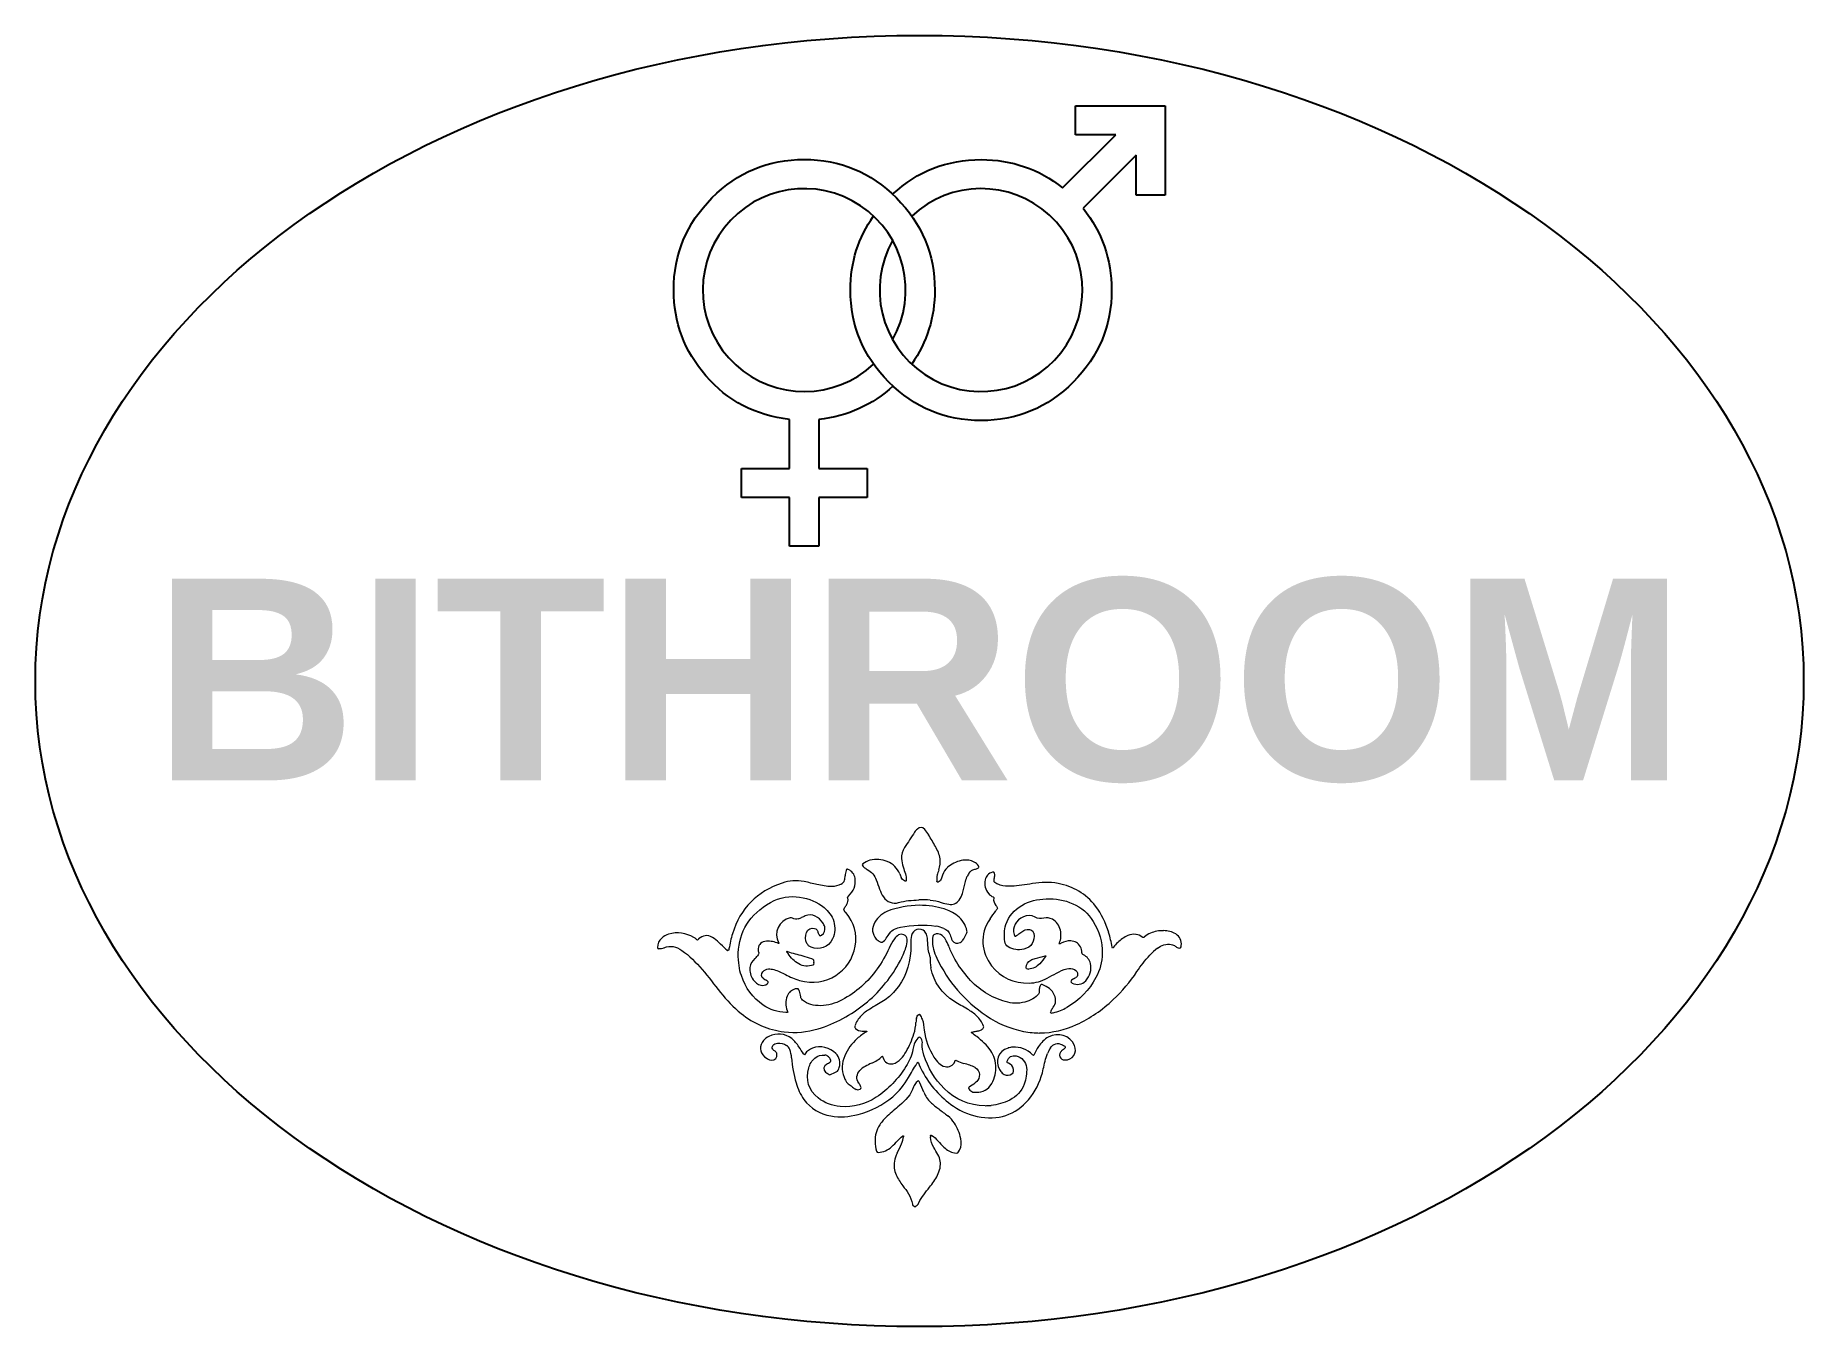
# Model space of a CAD drawing. Header units: millimetres. Extents: x 0 to 200, y -13 to 133.
import ezdxf

# ---------------------------------------------------------------- set-up
doc = ezdxf.new("R2010")
doc.units = ezdxf.units.MM
doc.layers.get('0').update_dxf_attribs({"lineweight": 25})
doc.styles.add('textstyle11', font='')
doc.styles.get('textstyle11').set_extended_font_data('Arial', bold=True)

msp = doc.modelspace()

# ---------------------------------------------------------------- linework, layer by layer
for p, q in [((117.66, 121.61), (117.66, 124.89)), ((117.66, 124.89), (127.8, 124.89)), ((127.8, 124.89), (127.8, 114.77)), ((116.19, 115.6), (122.21, 121.61)), ((122.21, 121.61), (117.66, 121.61)), ((124.52, 119.31), (118.5, 113.31)), ((124.52, 114.77), (124.52, 119.31)), ((127.8, 114.77), (124.52, 114.77)), ((86.97, 92.57), (86.97, 92.57)), ((106.96, 92.56), (106.96, 92.56)), ((85.31, 83.86), (85.31, 89.41)), ((88.6, 89.41), (88.6, 83.86)), ((79.87, 80.58), (79.87, 83.86)), ((79.87, 83.86), (85.31, 83.86)), ((88.6, 83.86), (94.08, 83.86)), ((94.08, 83.86), (94.08, 80.58)), ((85.31, 80.58), (79.87, 80.58)), ((85.31, 75.11), (85.31, 80.58)), ((94.08, 80.58), (88.6, 80.58)), ((88.6, 80.58), (88.6, 75.11)), ((88.6, 75.11), (85.31, 75.11))]:
    msp.add_line(p, q)
for centre, start, end in [((86.96, 104.05), 330.6287, 313.1168), ((106.96, 104.05), 150.6287, 133.1534)]:
    msp.add_arc(centre, 11.47, start, end)
at = {"lineweight": 0}
for centre, radius, start, end in [((100.84, 41.85), 1.66, 130.5666, 146.6592), ((-88.07, -68.72), 219.36, 30.0537, 30.4519), ((97.24, 38.43), 5.3, 22.4788, 30.7162), ((94.96, 37.5), 2.16, 105.0932, 129.2863), ((94.75, 39.82), 1.44, 233.0707, 242.321), ((101.05, 39.32), 3.53, 201.4097, 208.2745), ((115.03, 34.41), 13.49, 162.3255, 164.9324), ((105.27, 36.43), 3.15, 116.267, 131.6961), ((107.29, 36.93), 2.07, 144.9863, 158.4777), ((45.45, -150.33), 192.04, 77.0763, 77.5186), ((90.81, 37.52), 0.734, 296.5901, 344.5317), ((89.15, 37.97), 2.45, 344.6387, 356.5163), ((103.74, 37.46), 1.79, 165.1172, 188.1814), ((93.55, 40.09), 15.13, 349.6408, 351.3244), ((100.33, 21.1), 14, 86.3503, 91.6397), ((108.72, 36.53), 1.16, 219.6664, 249.9402), ((84.77, 37.18), 4.5, 290.137, 294.9892), ((97.76, 9.31), 26.25, 114.0232, 114.9939), ((87.26, 31.28), 2.19, 34.0361, 64.5854), ((87.94, 31.72), 1.38, 13.7142, 34.8302), ((88.15, 30.69), 4.61, 39.5988, 41.704), ((101.28, 28.32), 3.85, 67.3546, 81.2253), ((48.35, 76.06), 73.58, 324.1359, 325.0104), ((114.26, 31.44), 1.66, 35.1769, 62.286), ((72.08, 29.48), 1.8, 104.4972, 133.5092), ((73.54, 29.28), 1.83, 48.4152, 59.0361), ((75.26, 30.41), 0.359, 131.6167, 134.9989), ((-28.22, -77.59), 150.92, 45.2191, 45.6293), ((57.91, -30.77), 66.3, 66.7818, 66.9282), ((108.92, 45.03), 28.9, 210.6839, 210.8519), ((95.92, 31.28), 0.995, 232.1561, 244.3344), ((96.96, 30.46), 1.65, 356.054, 6.3271), ((101.41, 29.75), 1.76, 30.3321, 48.2854), ((104.22, 30.96), 0.791, 298.1866, 322.7646), ((112.63, 31.3), 0.303, 7.0455, 42.8347), ((114.25, 33), 3.31, 300.285, 302.1202), ((108.77, 27.6), 13.19, 9.472, 16.8278), ((126.52, 26.07), 5.88, 134.0713, 141.2968), ((124.26, 29.67), 1.55, 52.6139, 81.6361), ((127.51, 28.13), 3.49, 88.3268, 113.3535), ((70.54, 31.17), 1.58, 269.4972, 290.9696), ((79.9, 31.44), 2.63, 226.4945, 232.4906), ((85.19, 28.17), 6.89, 168.1619, 169.7462), ((76.99, 32.71), 6.12, 315.8847, 319.8529), ((71.31, 28.03), 16.72, 359.8912, 0.1088), ((88.21, 33.27), 10.86, 330.145, 339.7549), ((100.47, 28.67), 0.722, 357.1928, 23.8942), ((106.67, 28.48), 5.48, 178.3697, 190.9869), ((133.52, 21.51), 10.47, 129.1439, 135.5245), ((85.71, 31.76), 6.5, 239.3068, 241.9218), ((82.4, 25.53), 0.559, 40.9507, 62.6677), ((112.29, 29.27), 2, 268.9161, 270.9066), ((38.18, 165.02), 158.35, 298.7888, 299.2258), ((115.24, 30.76), 5.07, 295.4801, 298.5886), ((84.75, 24.19), 1.79, 9.8668, 19.36), ((82.45, 23.67), 4.14, 6.4464, 11.4301), ((114.98, 24.76), 1.46, 165.6906, 183.9361), ((114.53, 24.91), 0.994, 147.0051, 167.7545), ((98.38, 21.04), 2.02, 16.0717, 32.2682), ((115.43, 22.32), 0.61, 148.9927, 174.898), ((117.95, 20.9), 3.5, 143.6964, 150.2719), ((113.82, 28.22), 6.02, 280.4135, 282.8343), ((113.81, 28.04), 5.85, 283.3139, 299.291), ((95.49, 19.92), 2.95, 135.3717, 161.6894), ((97.03, 14.92), 6.07, 119.7956, 132.2004), ((94.84, 21.41), 4.76, 342.0312, 358.0953), ((101.73, 21.2), 2.13, 166.0071, 178.5339), ((87.67, -5.54), 31.43, 53.2491, 54.5236), ((101.19, 47.3), 27.55, 279.9135, 280.9264), ((105.35, 25.77), 5.63, 280.8369, 285.1496), ((106.6, 21.16), 0.842, 285.5223, 311.492), ((113.45, 28.78), 8.72, 258.9407, 265.3481), ((114.83, 52.07), 32.05, 266.2774, 267.7927), ((83.74, 18.05), 1.8, 115.7305, 140.0476), ((84.44, 17.86), 0.941, 20.6821, 55.4966), ((82.29, 17.02), 3.25, 3.9274, 21.1196), ((89.39, 23.17), 10.49, 330.0687, 342.1011), ((103.51, 17.47), 4.32, 162.0128, 170.4429), ((110.67, 16.28), 2.17, 93.7175, 107.1268), ((117.2, 16.71), 2.91, 145.5636, 159.7378), ((124.54, 7.49), 13.51, 127.7375, 128.8158), ((115.79, 18.79), 0.786, 307.6237, 329.2546), ((98.78, 18.19), 13.28, 184.0626, 196.4874), ((89.15, 16.66), 0.902, 51.7722, 81.3931), ((89.36, 16.91), 0.568, 10.1788, 52.9352), ((90.17, 16.32), 0.783, 302.0793, 346.9296), ((95.09, 13.98), 2.6, 118.3739, 135.1727), ((107.25, -8.72), 28.35, 116.5336, 118.2033), ((97.53, 17.76), 1.74, 192.7232, 197.6162), ((101.94, 15.36), 2.56, 148.5745, 151.4139), ((109.42, 20.52), 10.29, 201.8621, 207.7597), ((103.21, 17.71), 1.49, 225.6704, 257.4957), ((87.47, -44.3), 63.38, 73.2685, 73.977), ((104.88, 13.7), 2.82, 60.2867, 72.7829), ((89.86, 15.5), 0.162, 236.2386, 295.714), ((94.67, 16.35), 3.45, 201.86, 209.9405), ((91.37, 13.1), 2.18, 25.9148, 36.5006), ((110.36, 16.64), 1.5, 208.2355, 228.4168), ((93.03, 14.15), 0.511, 246.4402, 282.0956), ((103.35, 14.48), 3.08, 201.4748, 227.1109), ((109.15, 20.81), 11.66, 227.3846, 233.3178), ((106.23, 14.08), 0.729, 221.9842, 265.4456), ((159.78, 86.78), 94.82, 232.5953, 233.3632), ((107.35, 19.62), 7.79, 270.4492, 275.5162), ((95.45, 8.67), 2.77, 335.6749, 352.7538), ((103.1, 8.4), 1.86, 180.6488, 183.9104), ((99.74, 7.96), 4.77, 182.2383, 195.4483), ((36.91, 36.06), 67.4, 333.9655, 334.9553), ((98.98, 5.5), 3.42, 333.4769, 347.6716)]:
    msp.add_arc(centre, radius, start, end, dxfattribs=at)
at = {"color": 1, "true_color": 0xff0000}
msp.add_ellipse((100, 59.85), major_axis=(100, 0), ratio=0.73, dxfattribs=at)
for points in [[(76.53, 114.48), (79.41, 117.37), (82.89, 118.82), (86.97, 118.82)], [(86.97, 118.82), (91.01, 118.82), (94.49, 117.37), (97.38, 114.47)], [(96.96, 114.88), (99.77, 117.5), (103.11, 118.8), (106.96, 118.8)], [(106.96, 118.8), (110.42, 118.8), (113.5, 117.74), (116.19, 115.6)], [(72.2, 104.05), (72.2, 108.11), (73.65, 111.59), (76.53, 114.48)], [(86.97, 115.53), (86.97, 115.53), (86.97, 115.53), (86.97, 115.53)], [(97.38, 114.47), (100.28, 111.56), (101.73, 108.09), (101.73, 104.05)], [(92.19, 104.07), (92.19, 107.2), (93.06, 109.99), (94.8, 112.43)], [(118.5, 113.31), (120.65, 110.6), (121.73, 107.51), (121.73, 104.07)], [(75.85, 94.34), (73.42, 97.16), (72.2, 100.4), (72.2, 104.05)], [(96.53, 93.64), (93.64, 96.54), (92.19, 100), (92.19, 104.07)], [(101.73, 104.05), (101.73, 100.97), (100.85, 98.18), (99.12, 95.68)], [(121.73, 104.07), (121.73, 100), (120.29, 96.54), (117.39, 93.64)], [(85.31, 89.41), (81.43, 89.88), (78.28, 91.53), (75.85, 94.34)], [(86.96, 92.57), (86.96, 92.57), (86.96, 92.57), (86.97, 92.57)], [(96.99, 93.2), (94.72, 91.08), (91.92, 89.81), (88.6, 89.41)], [(106.96, 89.3), (102.91, 89.3), (99.43, 90.75), (96.53, 93.64)], [(117.39, 93.64), (114.5, 90.75), (111.01, 89.3), (106.96, 89.3)]]:
    msp.add_open_spline(points, degree=3)
at = {"lineweight": 0}
for points in [[(99.45, 42.76), (99.07, 42.18), (98.69, 41.61), (98.32, 41.02)], [(100.59, 43.07), (100.31, 43.36), (100.07, 43.37), (99.76, 43.11)], [(101.04, 42.45), (100.91, 42.67), (100.76, 42.88), (100.59, 43.07)], [(98.32, 41.02), (98.05, 40.6), (97.96, 40.22), (97.97, 39.78)], [(102.33, 39.76), (102.3, 40), (102.23, 40.23), (102.14, 40.45)], [(91.69, 38.42), (91.63, 38.23), (91.61, 38.02), (91.6, 37.82)], [(91.95, 38.54), (91.78, 38.62), (91.75, 38.6), (91.69, 38.42)], [(92.71, 37.54), (92.65, 38), (92.38, 38.34), (91.95, 38.54)], [(93.6, 39.17), (93.52, 39.11), (93.51, 39.06), (93.57, 38.98)], [(93.57, 38.98), (93.66, 38.86), (93.76, 38.75), (93.88, 38.67)], [(94.08, 38.54), (94.59, 38.29), (94.91, 37.87), (95.11, 37.36)], [(96.35, 39.44), (95.72, 39.7), (95.07, 39.76), (94.4, 39.59)], [(97.76, 38.03), (97.5, 38.71), (97.01, 39.16), (96.35, 39.44)], [(97.97, 39.78), (97.98, 39.45), (98.05, 39.13), (98.15, 38.82)], [(98.15, 38.82), (98.23, 38.56), (98.32, 38.3), (98.4, 38.03)], [(98.4, 38.03), (98.46, 37.81), (98.51, 37.58), (98.49, 37.35)], [(102.18, 38.51), (102.3, 38.92), (102.38, 39.33), (102.33, 39.76)], [(103.17, 38.78), (102.9, 38.54), (102.7, 38.26), (102.61, 37.91)], [(105.57, 39.58), (104.97, 39.67), (104.41, 39.51), (103.88, 39.25)], [(106.66, 38.96), (106.39, 39.32), (106.02, 39.52), (105.57, 39.58)], [(105.6, 38.12), (105.76, 38.35), (105.96, 38.51), (106.25, 38.56)], [(106.25, 38.56), (106.38, 38.58), (106.51, 38.61), (106.62, 38.69)], [(106.62, 38.69), (106.74, 38.78), (106.75, 38.84), (106.66, 38.96)], [(108.25, 38.23), (107.79, 38.11), (107.52, 37.8), (107.42, 37.35)], [(108.48, 38.12), (108.43, 38.24), (108.38, 38.26), (108.25, 38.23)], [(108.51, 37.81), (108.53, 37.92), (108.53, 38.02), (108.48, 38.12)], [(84.47, 37), (81.63, 36.04), (79.72, 34.16), (78.85, 31.27)], [(83.14, 34.81), (85.28, 36), (87.77, 35.43), (89.2, 34.24)], [(86.95, 37.17), (86.1, 37.35), (85.27, 37.28), (84.47, 37)], [(90.07, 36.61), (89.5, 36.61), (88.95, 36.72), (88.4, 36.85)], [(91.13, 36.86), (90.8, 36.68), (90.44, 36.62), (90.07, 36.61)], [(91.96, 35.52), (92.54, 36.07), (92.82, 36.74), (92.71, 37.54)], [(95.11, 37.36), (95.24, 37.01), (95.36, 36.65), (95.49, 36.3)], [(95.49, 36.3), (95.6, 36), (95.72, 35.7), (95.92, 35.43)], [(98.31, 37.25), (98.14, 37.34), (98.03, 37.48), (97.94, 37.65)], [(98.49, 37.35), (98.48, 37.19), (98.45, 37.17), (98.31, 37.25)], [(102.13, 37.12), (102.01, 37.07), (101.98, 37.08), (101.96, 37.21)], [(102.45, 37.44), (102.38, 37.3), (102.28, 37.18), (102.13, 37.12)], [(102.61, 37.91), (102.56, 37.75), (102.52, 37.59), (102.45, 37.44)], [(104.87, 35.83), (104.99, 36.22), (105.07, 36.63), (105.16, 37.02)], [(105.16, 37.02), (105.22, 37.25), (105.28, 37.47), (105.37, 37.69)], [(107.42, 37.35), (107.3, 36.77), (107.45, 36.25), (107.83, 35.79)], [(108.62, 36.99), (108.45, 37.07), (108.41, 37.2), (108.44, 37.37)], [(109.11, 36.78), (108.94, 36.83), (108.78, 36.91), (108.62, 36.99)], [(110.39, 36.64), (109.95, 36.63), (109.52, 36.66), (109.11, 36.78)], [(112.78, 36.94), (111.99, 36.81), (111.19, 36.66), (110.39, 36.64)], [(115.67, 36.95), (114.7, 37.14), (113.74, 37.09), (112.78, 36.94)], [(119.91, 34.4), (118.82, 35.8), (117.4, 36.62), (115.67, 36.95)], [(79.5, 29.1), (79.59, 31.44), (80.78, 33.49), (83.14, 34.81)], [(89.2, 34.24), (89.7, 33.82), (90.11, 33.32), (90.3, 32.67)], [(91.59, 33.76), (91.39, 33.99), (91.39, 33.99), (91.56, 34.27)], [(91.56, 34.27), (91.63, 34.38), (91.71, 34.49), (91.78, 34.6)], [(91.78, 34.6), (91.91, 34.81), (91.97, 35.04), (91.88, 35.29)], [(91.88, 35.29), (91.84, 35.4), (91.88, 35.45), (91.96, 35.52)], [(95.92, 35.43), (96.32, 34.87), (96.98, 34.6), (97.63, 34.79)], [(99.97, 34.49), (98.77, 34.46), (97.52, 34.28), (96.32, 33.79)], [(97.63, 34.79), (98.38, 35.02), (99.16, 35.06), (99.93, 35.09)], [(102.78, 34.08), (101.95, 34.34), (101.02, 34.48), (99.97, 34.49)], [(101.22, 35.07), (101.65, 35.04), (102.06, 34.94), (102.46, 34.81)], [(102.46, 34.81), (102.74, 34.72), (103.02, 34.64), (103.3, 34.6)], [(104.28, 33.31), (103.83, 33.66), (103.32, 33.9), (102.78, 34.08)], [(103.3, 34.6), (103.8, 34.53), (104.19, 34.68), (104.5, 35.08)], [(104.5, 35.08), (104.67, 35.3), (104.78, 35.56), (104.87, 35.83)], [(108.32, 35.44), (108.39, 35.41), (108.43, 35.38), (108.41, 35.3)], [(108.41, 35.3), (108.33, 34.98), (108.47, 34.71), (108.64, 34.45)], [(108.81, 34.17), (108.81, 34.05), (108.7, 33.96), (108.63, 33.86)], [(108.64, 34.45), (108.7, 34.35), (108.81, 34.28), (108.81, 34.17)], [(109.77, 32.31), (110.08, 33.27), (110.71, 33.97), (111.57, 34.47)], [(111.57, 34.47), (112.42, 34.96), (113.35, 35.18), (114.33, 35.22)], [(114.33, 35.22), (115.37, 35.26), (116.38, 35.09), (117.34, 34.67)], [(117.34, 34.67), (118.32, 34.24), (119.08, 33.57), (119.64, 32.67)], [(121.4, 31.42), (121.07, 32.5), (120.6, 33.51), (119.91, 34.4)], [(85.38, 33.06), (84.08, 32.8), (83.45, 31.33), (84.06, 30.28)], [(85.62, 33.02), (85.55, 33.07), (85.47, 33.08), (85.38, 33.06)], [(86.32, 32.96), (86.08, 32.88), (85.84, 32.88), (85.62, 33.02)], [(88.2, 33.26), (87.83, 33.43), (87.45, 33.45), (87.07, 33.29)], [(88.93, 31.12), (89.25, 31.34), (89.37, 31.67), (89.28, 32.04)], [(90.3, 32.67), (90.49, 32), (90.45, 31.34), (90.16, 30.7)], [(92.73, 29.85), (92.98, 31.26), (92.61, 32.52), (91.71, 33.63)], [(94.84, 32.33), (94.53, 31.67), (94.73, 30.94), (95.31, 30.49)], [(96.32, 33.79), (95.62, 33.5), (95.15, 33), (94.84, 32.33)], [(96.44, 31.06), (96.9, 31.74), (97.03, 31.83), (97.84, 32)], [(97.84, 32), (99.17, 32.27), (100.51, 32.33), (101.86, 32.12)], [(105.36, 31.59), (105.23, 32.31), (104.85, 32.87), (104.28, 33.31)], [(107.98, 32.95), (106.73, 31.23), (107.01, 29.1), (108.15, 27.66)], [(109.65, 30.38), (109.57, 31.03), (109.57, 31.67), (109.77, 32.31)], [(110.82, 32.35), (110.62, 31.98), (110.57, 31.59), (110.7, 31.19)], [(113.08, 33.15), (112.22, 33.64), (111.16, 33.02), (110.82, 32.35)], [(114.06, 33.04), (113.72, 32.95), (113.38, 32.98), (113.08, 33.15)], [(115.03, 32.91), (114.72, 33.07), (114.4, 33.12), (114.06, 33.04)], [(115.99, 30.91), (116.03, 31.45), (115.92, 31.95), (115.61, 32.4)], [(119.64, 32.67), (120.33, 31.56), (120.68, 30.36), (120.67, 29.05)], [(70.84, 30.79), (70.53, 30.5), (70.39, 30.14), (70.38, 29.73)], [(74.48, 30.85), (73.58, 31.37), (72.63, 31.5), (71.63, 31.23)], [(75.01, 30.66), (74.88, 30.53), (74.88, 30.54), (74.76, 30.65)], [(76.58, 30.86), (76, 31.18), (75.51, 31.12), (75.02, 30.68)], [(77.32, 30.29), (77.09, 30.51), (76.85, 30.71), (76.58, 30.86)], [(78.85, 31.27), (78.68, 30.72), (78.56, 30.15), (78.45, 29.58)], [(82.52, 30.39), (81.98, 30.29), (81.72, 29.95), (81.76, 29.4)], [(83.89, 30.23), (83.45, 30.4), (83, 30.49), (82.52, 30.39)], [(84.11, 30.16), (84.09, 30.15), (84.07, 30.16), (84.05, 30.16)], [(84.1, 30.21), (84.11, 30.19), (84.13, 30.17), (84.11, 30.16)], [(87.27, 30.18), (87.08, 30.58), (87.06, 31), (87.23, 31.41)], [(87.23, 31.41), (87.39, 31.81), (87.73, 31.96), (88.14, 31.87)], [(87.74, 29.74), (87.52, 29.82), (87.37, 29.98), (87.27, 30.18)], [(90.16, 30.7), (89.67, 29.65), (88.68, 29.43), (87.74, 29.74)], [(88.14, 31.87), (88.33, 31.82), (88.44, 31.72), (88.49, 31.54)], [(88.49, 31.54), (88.53, 31.41), (88.56, 31.28), (88.64, 31.17)], [(88.64, 31.17), (88.74, 31.02), (88.78, 31.02), (88.93, 31.12)], [(95.48, 30.38), (95.72, 30.27), (95.86, 30.3), (96.03, 30.5)], [(96.03, 30.5), (96.18, 30.67), (96.31, 30.87), (96.44, 31.06)], [(97.16, 30.68), (96.92, 30.35), (96.73, 29.99), (96.57, 29.63)], [(97.64, 31.14), (97.44, 31.03), (97.29, 30.86), (97.16, 30.68)], [(98.6, 30.65), (98.56, 31.13), (98, 31.34), (97.64, 31.14)], [(98.4, 29.51), (98.5, 29.78), (98.58, 30.06), (98.61, 30.35)], [(99.03, 30.4), (99.02, 30.05), (99.03, 29.71), (99.01, 29.36)], [(99.18, 31.29), (99.05, 31.01), (99.03, 30.7), (99.03, 30.4)], [(99.93, 31.78), (99.59, 31.76), (99.32, 31.63), (99.18, 31.29)], [(100.72, 31.35), (100.56, 31.67), (100.28, 31.79), (99.93, 31.78)], [(100.89, 30.78), (100.86, 30.98), (100.82, 31.17), (100.72, 31.35)], [(100.98, 29.71), (100.95, 30.06), (100.94, 30.42), (100.89, 30.78)], [(101.51, 30.95), (101.41, 30.47), (101.45, 29.99), (101.58, 29.52)], [(101.63, 31.15), (101.54, 31.11), (101.52, 31.03), (101.51, 30.95)], [(102.58, 31.06), (102.31, 31.3), (101.95, 31.33), (101.63, 31.15)], [(102.76, 31.87), (103.1, 31.73), (103.33, 31.49), (103.46, 31.15)], [(103.3, 29.9), (103.19, 30.15), (103.07, 30.4), (102.93, 30.64)], [(103.46, 31.15), (103.54, 30.94), (103.6, 30.72), (103.71, 30.52)], [(103.71, 30.52), (103.9, 30.21), (104.27, 30.1), (104.59, 30.27)], [(104.85, 30.49), (105.06, 30.75), (105.2, 31.06), (105.36, 31.36)], [(105.36, 31.36), (105.4, 31.44), (105.37, 31.52), (105.36, 31.59)], [(110.02, 29.8), (109.8, 29.93), (109.68, 30.11), (109.65, 30.38)], [(110.7, 31.19), (110.77, 30.96), (110.79, 30.95), (110.98, 31.07)], [(110.98, 31.07), (111.15, 31.18), (111.32, 31.31), (111.48, 31.43)], [(111.48, 31.43), (111.63, 31.53), (111.77, 31.63), (111.94, 31.7)], [(112.93, 31.34), (113.09, 30.43), (112.66, 29.74), (111.79, 29.53)], [(111.94, 31.7), (112.27, 31.84), (112.61, 31.76), (112.85, 31.51)], [(115.83, 30.11), (115.79, 30.14), (115.82, 30.18), (115.83, 30.21)], [(115.83, 30.21), (115.91, 30.44), (115.97, 30.67), (115.99, 30.91)], [(115.92, 30.15), (115.89, 30.13), (115.84, 30.1), (115.83, 30.11)], [(117.11, 30.46), (116.71, 30.49), (116.35, 30.39), (116.01, 30.2)], [(118.21, 29.81), (117.96, 30.23), (117.58, 30.42), (117.11, 30.46)], [(123.56, 31.07), (123.12, 30.89), (122.76, 30.61), (122.43, 30.29)], [(124.49, 31.2), (124.16, 31.25), (123.85, 31.19), (123.56, 31.07)], [(125.45, 30.91), (125.36, 30.81), (125.3, 30.82), (125.2, 30.89)], [(126.12, 31.34), (125.87, 31.23), (125.64, 31.1), (125.45, 30.91)], [(126.92, 29.63), (127.37, 30), (127.89, 30.15), (128.48, 30.05)], [(128.98, 31.25), (128.56, 31.52), (128.09, 31.61), (127.61, 31.63)], [(128.48, 30.05), (128.65, 30.02), (128.79, 29.95), (128.93, 29.87)], [(129.61, 29.93), (129.66, 30.49), (129.45, 30.93), (128.98, 31.25)], [(70.38, 29.73), (70.38, 29.59), (70.39, 29.58), (70.52, 29.58)], [(71.1, 29.69), (71.84, 29.98), (72.5, 29.83), (73.12, 29.39)], [(73.12, 29.39), (73.98, 28.78), (74.71, 28.04), (75.4, 27.24)], [(78.41, 29.4), (78.4, 29.31), (78.35, 29.31), (78.29, 29.36)], [(79.85, 26.54), (79.61, 27.26), (79.5, 27.97), (79.5, 29.1)], [(81.38, 28.46), (81.1, 28.18), (80.86, 27.88), (80.82, 27.46)], [(81.78, 29.23), (81.86, 29.05), (81.78, 28.9), (81.66, 28.77)], [(81.76, 29.4), (81.76, 29.34), (81.76, 29.28), (81.78, 29.23)], [(85.01, 29.2), (85, 29.22), (84.97, 29.25), (84.99, 29.27)], [(84.99, 29.27), (85.01, 29.32), (85.05, 29.28), (85.08, 29.27)], [(86.16, 27.97), (85.68, 28.29), (85.33, 28.73), (85.01, 29.2)], [(85.08, 29.27), (85.63, 29.06), (86.21, 28.94), (86.79, 28.78)], [(86.43, 26), (89.45, 25.14), (92.22, 27.03), (92.73, 29.85)], [(86.79, 28.78), (87.12, 28.69), (87.45, 28.59), (87.77, 28.46)], [(87.77, 28.46), (88.03, 28.34), (88.03, 28.34), (88.03, 28.06)], [(96.57, 29.63), (96.2, 28.8), (95.72, 28.03), (95.2, 27.29)], [(99.01, 29.36), (98.9, 27.65), (98.36, 26.11), (97.22, 24.8)], [(101.13, 28.96), (101.02, 29.2), (101, 29.45), (100.98, 29.71)], [(101.58, 29.52), (101.67, 29.17), (101.8, 28.84), (101.96, 28.51)], [(101.96, 28.51), (103.23, 25.84), (105.09, 23.66), (107.55, 22.01)], [(103.83, 28.7), (103.62, 29.08), (103.47, 29.49), (103.3, 29.9)], [(105.36, 26.46), (104.79, 27.16), (104.26, 27.9), (103.83, 28.7)], [(111.79, 29.53), (111.17, 29.37), (110.57, 29.46), (110.02, 29.8)], [(112.07, 27.47), (112.1, 27.83), (112.27, 28.1), (112.58, 28.28)], [(112.58, 28.28), (112.74, 28.37), (112.91, 28.43), (113.09, 28.48)], [(113.09, 28.48), (113.46, 28.58), (113.85, 28.64), (114.21, 28.77)], [(114.26, 28.7), (114.04, 28.43), (113.84, 28.13), (113.6, 27.88)], [(114.21, 28.77), (114.24, 28.77), (114.27, 28.79), (114.28, 28.76)], [(114.28, 28.76), (114.29, 28.75), (114.27, 28.72), (114.26, 28.7)], [(118.37, 29.14), (118.37, 29.37), (118.32, 29.6), (118.21, 29.81)], [(118.54, 28.89), (118.42, 28.94), (118.37, 29.01), (118.37, 29.14)], [(119.33, 27.9), (119.23, 28.35), (118.96, 28.69), (118.54, 28.89)], [(120.67, 29.05), (120.66, 28.09), (120.42, 27.18), (119.96, 26.33)], [(121.82, 29.66), (121.78, 29.68), (121.79, 29.74), (121.78, 29.78)], [(121.93, 29.74), (121.9, 29.71), (121.88, 29.64), (121.82, 29.66)], [(124.6, 27), (125.04, 27.65), (125.5, 28.28), (126.05, 28.84)], [(128.93, 29.87), (129.03, 29.8), (129.13, 29.73), (129.24, 29.69)], [(129.24, 29.69), (129.48, 29.61), (129.59, 29.68), (129.61, 29.93)], [(75.4, 27.24), (76.13, 26.39), (76.79, 25.5), (77.5, 24.64)], [(82.33, 23.2), (81.11, 24.02), (80.32, 25.15), (79.85, 26.54)], [(80.82, 27.46), (80.78, 26.96), (80.9, 26.49), (81.19, 26.08)], [(81.19, 26.08), (81.4, 25.77), (81.68, 25.53), (82.06, 25.45)], [(82.39, 26.17), (82.09, 26.36), (82.04, 26.72), (82.28, 26.98)], [(82.28, 26.98), (82.45, 27.17), (82.68, 27.27), (82.94, 27.29)], [(82.94, 27.29), (83.14, 27.31), (83.34, 27.28), (83.54, 27.22)], [(83.54, 27.22), (84, 27.08), (84.42, 26.86), (84.84, 26.66)], [(84.84, 26.66), (85.36, 26.41), (85.87, 26.15), (86.43, 26)], [(87.78, 27.68), (87.19, 27.54), (86.66, 27.63), (86.16, 27.97)], [(88.03, 28), (88.03, 27.74), (88.03, 27.74), (87.78, 27.68)], [(95.2, 27.29), (94.16, 25.8), (92.83, 24.65), (91.24, 23.79)], [(93.83, 23.35), (95.39, 24.6), (96.63, 26.13), (97.63, 27.86)], [(103.94, 23.61), (102.52, 24.51), (101.62, 25.78), (101.29, 27.43)], [(109.43, 23.68), (107.8, 24.21), (106.45, 25.15), (105.36, 26.46)], [(108.15, 27.66), (109.22, 26.29), (110.65, 25.64), (112.39, 25.69)], [(112.25, 27.28), (112.07, 27.28), (112.06, 27.29), (112.07, 27.47)], [(113.6, 27.88), (113.25, 27.52), (112.85, 27.29), (112.32, 27.28)], [(112.39, 25.69), (113.12, 25.71), (113.8, 25.9), (114.44, 26.24)], [(115.5, 26.83), (115.87, 27.03), (116.24, 27.23), (116.67, 27.31)], [(116.67, 27.31), (116.96, 27.36), (117.25, 27.35), (117.52, 27.23)], [(119.96, 26.33), (119.19, 24.89), (118.11, 23.75), (116.68, 22.94)], [(117.2, 26.02), (117.09, 25.88), (117.11, 25.78), (117.27, 25.7)], [(117.42, 26.18), (117.34, 26.14), (117.26, 26.09), (117.2, 26.02)], [(117.52, 27.23), (117.77, 27.12), (117.89, 26.91), (117.87, 26.66)], [(117.87, 26.66), (117.87, 26.5), (117.8, 26.38), (117.67, 26.31)], [(118.8, 25.96), (119.3, 26.51), (119.49, 27.16), (119.33, 27.9)], [(121.91, 23.82), (122.94, 24.77), (123.82, 25.84), (124.6, 27)], [(77.5, 24.64), (78.2, 23.78), (78.95, 22.96), (79.82, 22.26)], [(82.06, 25.45), (82.33, 25.39), (82.56, 25.46), (82.78, 25.61)], [(82.78, 25.61), (82.9, 25.69), (82.91, 25.79), (82.82, 25.9)], [(85.03, 24.22), (84.8, 23.68), (84.83, 23.13), (85.04, 22.59)], [(85.95, 25.03), (85.51, 24.91), (85.2, 24.63), (85.03, 24.22)], [(86.44, 24.78), (86.33, 25.05), (86.24, 25.1), (85.95, 25.03)], [(86.77, 23.78), (86.66, 23.88), (86.58, 23.99), (86.57, 24.14)], [(97.22, 24.8), (96.84, 24.36), (96.41, 23.98), (95.92, 23.68)], [(113.4, 24.36), (112.9, 23.89), (112.32, 23.59), (111.65, 23.48)], [(113.52, 24.66), (113.53, 24.54), (113.49, 24.45), (113.4, 24.36)], [(113.87, 25.52), (113.79, 25.55), (113.74, 25.52), (113.7, 25.45)], [(115.28, 24.3), (115.02, 24.93), (114.51, 25.3), (113.87, 25.52)], [(115.13, 22.97), (115.44, 23.39), (115.47, 23.84), (115.28, 24.3)], [(117.27, 25.7), (117.8, 25.42), (118.38, 25.5), (118.8, 25.96)], [(79.82, 22.26), (81.25, 21.1), (82.88, 20.4), (84.7, 20.18)], [(84.88, 22.38), (83.95, 22.41), (83.1, 22.68), (82.33, 23.2)], [(85.04, 22.59), (85.12, 22.38), (85.16, 22.37), (84.88, 22.38)], [(88.8, 23.14), (88.05, 23.13), (87.36, 23.29), (86.77, 23.78)], [(88.54, 20.53), (90.5, 21.1), (92.24, 22.08), (93.83, 23.35)], [(91.24, 23.79), (90.48, 23.38), (89.67, 23.15), (88.8, 23.14)], [(94.4, 22.76), (94.03, 22.54), (93.69, 22.3), (93.39, 21.99)], [(95.92, 23.68), (95.42, 23.37), (94.9, 23.07), (94.4, 22.76)], [(99.66, 21.71), (99.7, 21.88), (99.78, 22.03), (99.92, 22.14)], [(99.92, 22.14), (99.99, 22.2), (100.04, 22.2), (100.09, 22.12)], [(105.42, 22.75), (104.93, 23.04), (104.42, 23.31), (103.94, 23.61)], [(106.49, 21.96), (106.17, 22.27), (105.8, 22.52), (105.42, 22.75)], [(107.55, 22.01), (108.84, 21.14), (110.25, 20.52), (111.78, 20.23)], [(111.65, 23.48), (110.89, 23.35), (110.15, 23.44), (109.43, 23.68)], [(114.91, 22.3), (114.85, 22.28), (114.82, 22.31), (114.83, 22.38)], [(117.76, 21), (119.3, 21.7), (120.67, 22.67), (121.91, 23.82)], [(85.55, 19.41), (84.74, 20.01), (83.87, 20.1), (82.96, 19.67)], [(84.7, 20.18), (86, 20.01), (87.28, 20.16), (88.54, 20.53)], [(92.69, 20.84), (92.65, 20.72), (92.68, 20.65), (92.76, 20.56)], [(92.76, 20.56), (92.97, 20.35), (93.25, 20.28), (93.53, 20.26)], [(93.53, 20.26), (93.69, 20.25), (93.84, 20.26), (94, 20.26)], [(94, 20.26), (94.02, 20.26), (94.05, 20.26), (94.05, 20.24)], [(94.05, 20.24), (94.07, 20.21), (94.04, 20.19), (94.02, 20.18)], [(100.32, 21.6), (100.44, 21.2), (100.5, 20.78), (100.54, 20.37)], [(100.54, 20.37), (100.65, 19.26), (101.04, 18.26), (101.63, 17.33)], [(105.86, 20.12), (105.87, 20.15), (105.9, 20.16), (105.93, 20.16)], [(105.91, 20.05), (105.89, 20.07), (105.86, 20.09), (105.86, 20.12)], [(107.24, 20.84), (107.08, 21.27), (106.82, 21.64), (106.49, 21.96)], [(107.16, 20.52), (107.25, 20.61), (107.29, 20.7), (107.24, 20.84)], [(113.59, 20.05), (115.05, 20.07), (116.44, 20.4), (117.76, 21)], [(117.53, 18.64), (116.98, 19.79), (115.69, 20.2), (114.57, 19.59)], [(82.36, 19.2), (81.85, 18.61), (81.89, 17.91), (82.47, 17.37)], [(83.4, 18.22), (83.29, 18.39), (83.3, 18.5), (83.43, 18.64)], [(83.67, 17.98), (83.57, 18.05), (83.47, 18.12), (83.4, 18.22)], [(83.43, 18.64), (83.56, 18.79), (83.73, 18.87), (83.93, 18.9)], [(83.93, 18.9), (84.31, 18.95), (84.66, 18.85), (84.97, 18.64)], [(86.36, 18.49), (86.13, 18.83), (85.88, 19.16), (85.55, 19.41)], [(86.89, 17.68), (86.71, 17.95), (86.54, 18.22), (86.36, 18.49)], [(87.91, 18.35), (87.56, 18.22), (87.27, 18), (87.06, 17.68)], [(90.53, 17.74), (89.91, 18.41), (88.77, 18.68), (87.91, 18.35)], [(92.96, 19.41), (92.35, 18.86), (91.85, 18.22), (91.54, 17.46)], [(99.25, 18.18), (99.12, 17.48), (98.85, 16.85), (98.47, 16.25)], [(99.83, 19.47), (99.62, 19.29), (99.49, 19.06), (99.4, 18.8)], [(100.17, 19.43), (100.04, 19.6), (99.99, 19.6), (99.83, 19.47)], [(100.32, 18.83), (100.35, 19.05), (100.31, 19.25), (100.17, 19.43)], [(100.49, 17.56), (100.36, 17.98), (100.27, 18.39), (100.32, 18.83)], [(108.05, 18.05), (107.63, 18.68), (107.07, 19.18), (106.48, 19.64)], [(108.65, 16.06), (108.65, 16.87), (108.43, 17.49), (108.05, 18.05)], [(110.03, 18.35), (108.84, 18), (108.55, 16.79), (109.03, 15.93)], [(112.79, 17.59), (112.17, 18.23), (111.41, 18.49), (110.53, 18.44)], [(113.46, 18.51), (113.27, 18.23), (113.11, 17.93), (112.97, 17.62)], [(114.57, 19.59), (114.1, 19.33), (113.76, 18.95), (113.46, 18.51)], [(114.8, 18.36), (115.15, 18.86), (115.61, 18.98), (116.16, 18.72)], [(116.07, 18.01), (115.86, 17.83), (115.8, 17.63), (115.89, 17.37)], [(116.16, 18.72), (116.25, 18.67), (116.34, 18.62), (116.42, 18.57)], [(116.42, 18.57), (116.5, 18.53), (116.51, 18.46), (116.47, 18.39)], [(116.43, 17), (117.29, 16.96), (117.9, 17.86), (117.53, 18.64)], [(82.47, 17.37), (82.69, 17.17), (82.94, 17.02), (83.25, 16.99)], [(83.25, 16.99), (83.67, 16.94), (83.97, 17.28), (83.88, 17.7)], [(83.88, 17.7), (83.85, 17.82), (83.76, 17.91), (83.67, 17.98)], [(87.06, 17.68), (86.98, 17.56), (86.98, 17.56), (86.89, 17.68)], [(88.54, 12.71), (87.46, 13.55), (87.08, 14.79), (87.47, 16.1)], [(87.47, 16.1), (87.6, 16.54), (87.8, 16.94), (88.17, 17.22)], [(88.17, 17.22), (88.5, 17.47), (88.86, 17.61), (89.28, 17.55)], [(89.5, 16.5), (89.13, 16.32), (89.07, 15.91), (89.38, 15.63)], [(89.71, 16.59), (89.64, 16.56), (89.57, 16.53), (89.5, 16.5)], [(89.92, 17.01), (89.96, 16.81), (89.89, 16.68), (89.71, 16.59)], [(90.93, 16.15), (91.08, 16.75), (90.95, 17.28), (90.53, 17.74)], [(91.54, 17.46), (91.21, 16.67), (91.15, 15.87), (91.47, 15.06)], [(94.59, 16.64), (95.01, 16.86), (95.44, 17.04), (95.75, 17.4)], [(98.47, 16.25), (97.58, 14.87), (96.48, 13.7), (95.11, 12.79)], [(95.75, 17.4), (95.8, 17.45), (95.82, 17.44), (95.84, 17.38)], [(95.88, 17.23), (96.03, 16.75), (96.46, 16.49), (96.97, 16.58)], [(96.97, 16.58), (97.34, 16.65), (97.65, 16.84), (97.9, 17.12)], [(97.9, 17.12), (98.13, 17.37), (98.31, 17.64), (98.48, 17.93)], [(98.75, 15), (99.07, 15.53), (99.37, 16.06), (99.69, 16.59)], [(99.75, 16.7), (99.81, 16.79), (99.83, 16.79), (99.87, 16.69)], [(102.79, 13.78), (101.72, 14.86), (100.94, 16.11), (100.49, 17.56)], [(101.63, 17.33), (101.79, 17.09), (101.96, 16.85), (102.17, 16.65)], [(102.89, 16.26), (103.38, 16.15), (103.78, 16.35), (103.99, 16.82)], [(103.99, 16.82), (104.08, 17), (104.08, 17), (104.26, 16.9)], [(104.26, 16.9), (104.48, 16.77), (104.72, 16.69), (104.96, 16.61)], [(106.28, 16.15), (106.93, 15.78), (106.89, 14.95), (106.47, 14.55)], [(108.01, 14.09), (108.46, 14.72), (108.63, 15.43), (108.65, 16.06)], [(110.05, 16.62), (109.87, 16.69), (109.87, 16.69), (109.93, 16.87)], [(109.93, 16.87), (110.08, 17.34), (110.45, 17.55), (110.93, 17.46)], [(110.64, 15.93), (110.58, 16.28), (110.37, 16.5), (110.05, 16.62)], [(110.93, 17.46), (111.57, 17.33), (112.06, 16.78), (112.11, 16.13)], [(112.11, 16.13), (112.16, 15.49), (112.06, 14.86), (111.84, 14.26)], [(112.97, 17.62), (112.91, 17.48), (112.9, 17.48), (112.79, 17.59)], [(114, 15.98), (114.12, 16.57), (114.25, 17.16), (114.47, 17.72)], [(115.89, 17.37), (115.97, 17.14), (116.16, 17.01), (116.43, 17)], [(86.04, 14.42), (86.24, 13.74), (86.51, 13.1), (86.93, 12.53)], [(89.38, 15.63), (89.5, 15.53), (89.64, 15.45), (89.77, 15.37)], [(89.93, 15.36), (90.15, 15.45), (90.38, 15.53), (90.58, 15.66)], [(91.68, 14.63), (91.78, 14.46), (91.89, 14.31), (92.06, 14.21)], [(92.06, 14.21), (92.2, 14.14), (92.31, 14.02), (92.43, 13.93)], [(93.12, 14.39), (92.78, 14.84), (92.91, 15.46), (93.25, 15.81)], [(93.13, 13.65), (93.38, 13.7), (93.45, 13.82), (93.33, 14.05)], [(96.98, 12.85), (97.7, 13.46), (98.26, 14.2), (98.75, 15)], [(99.63, 14.46), (99.5, 14.32), (99.39, 14.16), (99.33, 13.98)], [(100.04, 14.41), (99.89, 14.69), (99.93, 14.76), (99.63, 14.46)], [(100.48, 13.36), (100.34, 13.71), (100.22, 14.08), (100.04, 14.41)], [(100.31, 15.72), (101.17, 14.13), (102.33, 12.8), (103.84, 11.78)], [(105.75, 14.04), (105.51, 13.9), (105.49, 13.81), (105.69, 13.59)], [(106.47, 14.55), (106.26, 14.34), (106.01, 14.19), (105.75, 14.04)], [(106.17, 13.36), (106.9, 13.3), (107.55, 13.47), (108.01, 14.09)], [(109.36, 15.52), (109.63, 15.28), (109.93, 15.22), (110.27, 15.33)], [(111.84, 14.26), (111.54, 13.44), (110.95, 12.88), (110.2, 12.47)], [(110.27, 15.33), (110.55, 15.42), (110.69, 15.64), (110.64, 15.93)], [(112.6, 12.85), (113.31, 13.79), (113.76, 14.84), (114, 15.98)], [(86.93, 12.53), (87.7, 11.51), (88.72, 10.9), (89.97, 10.67)], [(91.03, 11.74), (90.11, 11.81), (89.27, 12.14), (88.54, 12.71)], [(95.11, 12.79), (93.88, 11.97), (92.51, 11.62), (91.03, 11.74)], [(92.43, 13.93), (92.55, 13.83), (92.68, 13.74), (92.82, 13.68)], [(93.05, 10.84), (94.51, 11.22), (95.82, 11.88), (96.98, 12.85)], [(99.33, 13.98), (99.07, 13.06), (98.42, 12.44), (97.73, 11.84)], [(107.41, 11.83), (105.58, 11.86), (104.05, 12.49), (102.79, 13.78)], [(106.96, 10.53), (109.29, 10.2), (111.18, 10.97), (112.6, 12.85)], [(110.2, 12.47), (109.54, 12.12), (108.84, 11.93), (108.1, 11.86)], [(89.97, 10.67), (91.01, 10.49), (92.03, 10.57), (93.05, 10.84)], [(96.35, 10.65), (96.04, 10.36), (95.75, 10.04), (95.51, 9.67)], [(97.73, 11.84), (97.27, 11.44), (96.79, 11.07), (96.35, 10.65)], [(103.94, 9.86), (103.74, 10.19), (103.5, 10.47), (103.2, 10.69)], [(103.84, 11.78), (104.79, 11.15), (105.82, 10.7), (106.96, 10.53)], [(95.51, 9.67), (95.13, 9.1), (94.94, 8.46), (94.97, 7.77)], [(97.55, 7.88), (97.72, 8.06), (97.89, 8.24), (98.09, 8.39)], [(98.09, 8.39), (98.12, 8.41), (98.14, 8.45), (98.18, 8.43)], [(98.18, 8.43), (98.23, 8.41), (98.2, 8.36), (98.2, 8.32)], [(101.24, 8.38), (101.24, 8.54), (101.26, 8.55), (101.4, 8.46)], [(101.62, 7.1), (101.41, 7.46), (101.27, 7.85), (101.25, 8.27)], [(101.4, 8.46), (101.67, 8.3), (101.88, 8.08), (102.09, 7.85)], [(104.67, 8.09), (104.55, 8.74), (104.27, 9.31), (103.94, 9.86)], [(104.54, 6.81), (104.75, 7.22), (104.75, 7.66), (104.67, 8.09)], [(95.14, 6.69), (95.17, 6.58), (95.21, 6.54), (95.33, 6.55)], [(95.33, 6.55), (95.91, 6.58), (96.41, 6.8), (96.84, 7.18)], [(96.84, 7.18), (97.1, 7.4), (97.32, 7.64), (97.55, 7.88)], [(97.47, 6.48), (97.33, 6.18), (97.21, 5.87), (97.16, 5.54)], [(102.08, 6.31), (101.94, 6.58), (101.77, 6.83), (101.62, 7.1)], [(102.32, 4.77), (102.43, 5.32), (102.35, 5.83), (102.08, 6.31)], [(102.09, 7.85), (102.31, 7.61), (102.52, 7.36), (102.76, 7.14)], [(102.76, 7.14), (103.1, 6.81), (103.47, 6.56), (103.95, 6.5)], [(103.95, 6.5), (104.36, 6.45), (104.35, 6.44), (104.54, 6.81)], [(97.16, 5.54), (97.07, 5.01), (97.15, 4.5), (97.36, 4.01)], [(97.36, 4.01), (97.56, 3.56), (97.83, 3.17), (98.12, 2.78)], [(98.12, 2.78), (98.33, 2.49), (98.55, 2.19), (98.75, 1.88)], [(99.93, 0.86), (100.23, 1.51), (100.68, 2.05), (101.13, 2.6)], [(101.13, 2.6), (101.48, 3.03), (101.79, 3.48), (102.04, 3.98)], [(98.75, 1.88), (98.97, 1.51), (99.14, 1.12), (99.22, 0.68)], [(99.22, 0.68), (99.22, 0.63), (99.21, 0.56), (99.27, 0.53)], [(99.27, 0.53), (99.34, 0.49), (99.42, 0.46), (99.49, 0.41)], [(99.49, 0.41), (99.51, 0.39), (99.53, 0.41), (99.54, 0.42)], [(99.54, 0.42), (99.66, 0.53), (99.79, 0.61), (99.87, 0.75)], [(99.87, 0.75), (99.89, 0.79), (99.92, 0.82), (99.93, 0.86)]]:
    msp.add_open_spline(points, degree=3, dxfattribs=at)

# ---------------------------------------------------------------- texts
at = {"color": 3, "true_color": 0x00ff00, "insert": (100, 59.85), "char_height": 22.8, "attachment_point": 5, "style": 'textstyle11'}
msp.add_mtext('BITHROOM', dxfattribs=at)

doc.saveas('drawing.dxf')
